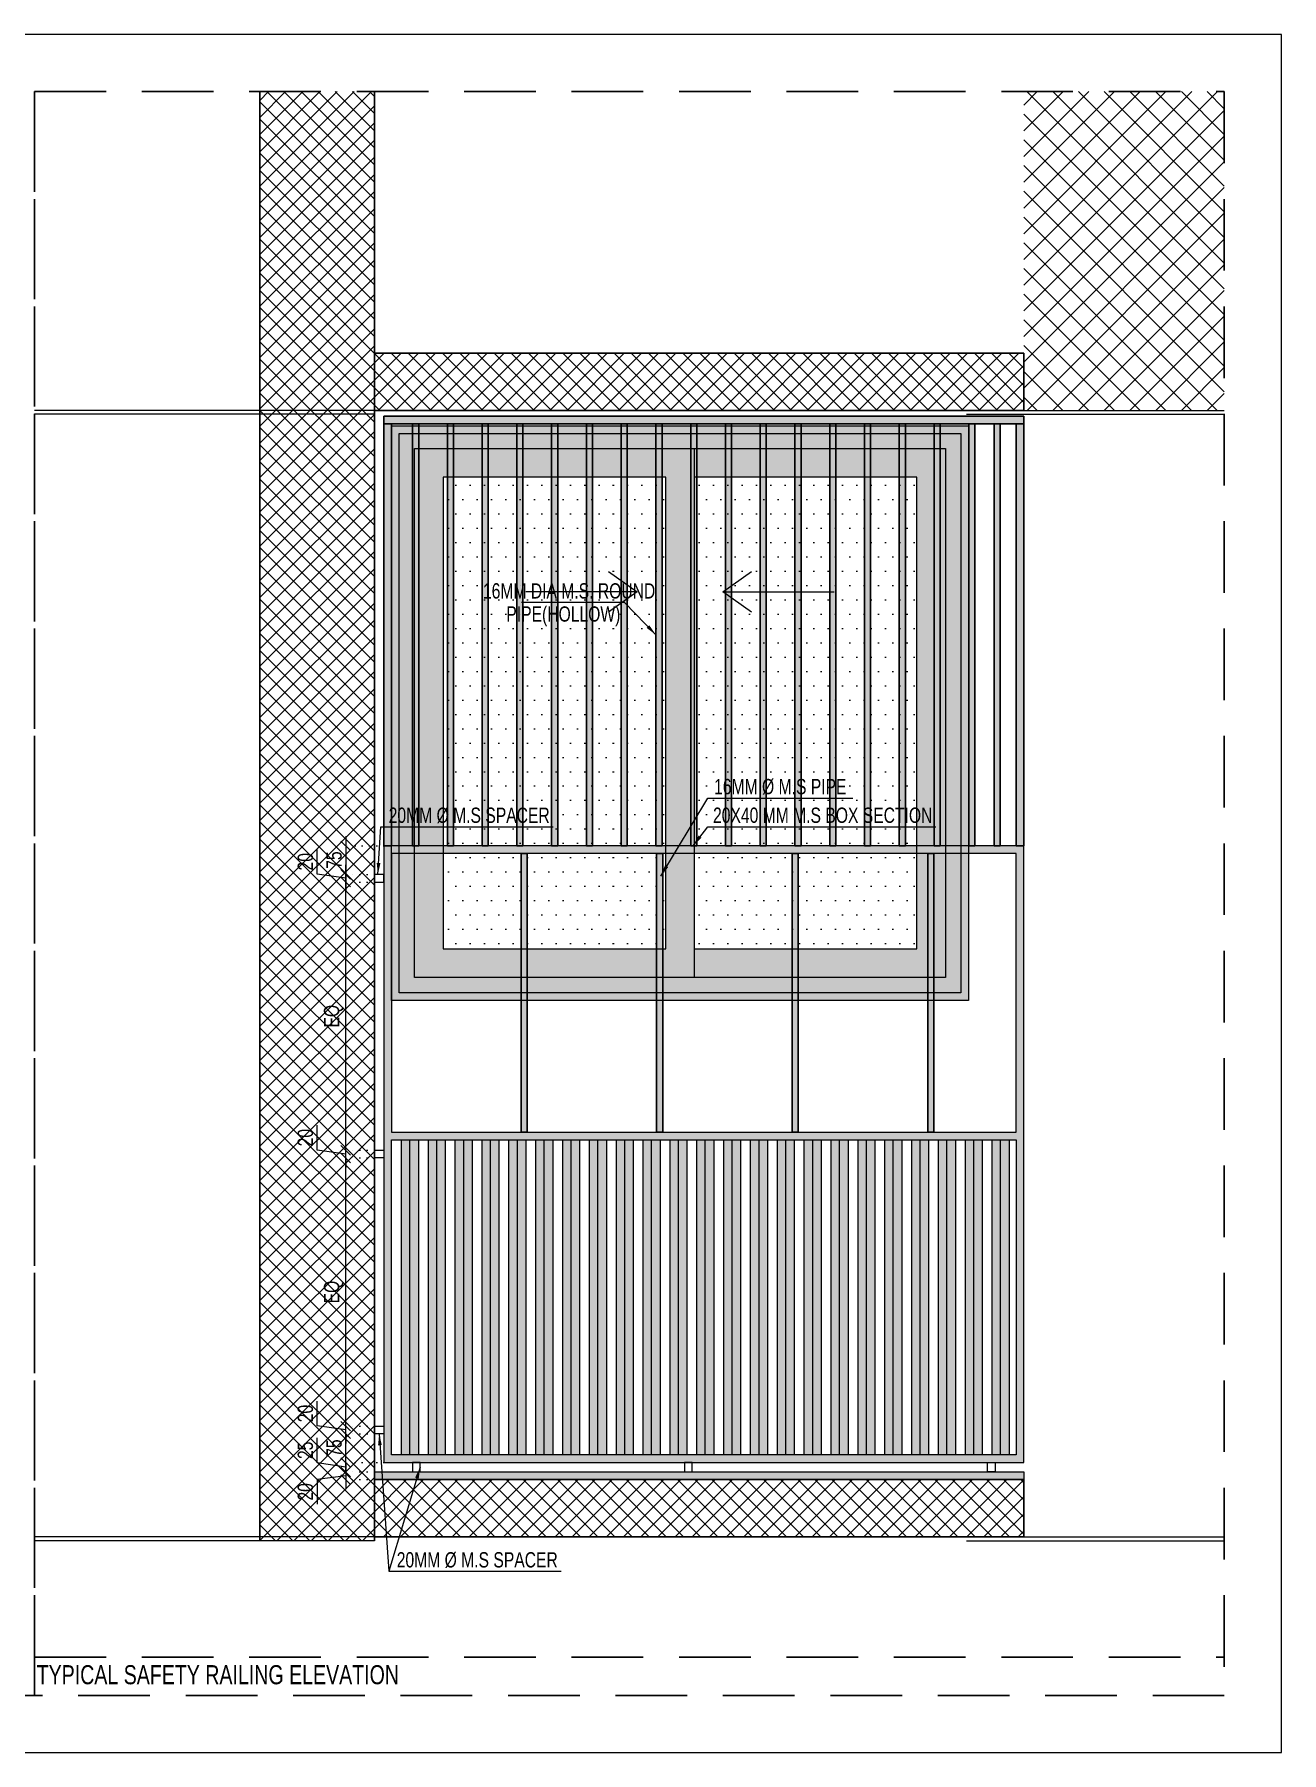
# Model space of a CAD drawing. Header units: inches. Extents: x 785882 to 928568, y 496782 to 576896.
# Drawn here: x 922477 to 925742, y 518076 to 522576 of the extents above; entities that cross this region are included whole.
import ezdxf
from ezdxf.enums import TextEntityAlignment as Align

# ---------------------------------------------------------------- set-up
doc = ezdxf.new("R2010")
doc.units = ezdxf.units.IN
doc.header["$LTSCALE"] = 750
doc.header["$MEASUREMENT"] = 0
doc.linetypes.add('DOT', pattern=[0.25, 0, -0.25])
doc.linetypes.add('HIDDEN', pattern=[0.375, 0.25, -0.125])
for name, color, linetype, lineweight in [('DIMENSION WORKING-MSA', 222, 'Continuous', 13), ('ELE HATCH-1-MSA', 49, 'Continuous', 18), ('ELE HATCH-2-MSA', 47, 'Continuous', 15), ('ELE-01-MSA', 7, 'Continuous', 30), ('ELE-03-MSA', 145, 'Continuous', 18), ('ELEVATION HATCH', 7, 'Continuous', 5), ('g-dim', 6, 'Continuous', 9), ('g-ele-03', 147, 'Continuous', 5), ('GROOVE', 251, 'Continuous', 9), ('STONE-MSA', 7, 'Continuous', 9), ('TEXT DETAIL-MSA', 212, 'Continuous', 13), ('WALL HATCH-MSA', 251, 'Continuous', 9)]:
    doc.layers.add(name, color=color, linetype=linetype, lineweight=lineweight)
doc.layers.add('ele-sol43', color=43, linetype='Continuous')
doc.styles.add('Arial-Reg', font='swisscl.ttf', dxfattribs={"height": 155})
doc.styles.add('DETAIL TEXT', font='swisscl.ttf', dxfattribs={"height": 40})
doc.dimstyles.new('DETAIL DIM', dxfattribs={"dimtxt": 40, "dimasz": 25, "dimexe": 0, "dimexo": 0, "dimgap": 10, "dimtad": 1, "dimdec": 0, "dimzin": 0, "dimdsep": 46, "dimtxsty": 'DETAIL TEXT', "dimblk": 'OBLIQUE', "dimcen": 0.09, "dimdle": 25, "dimclrd": 256, "dimclre": 251, "dimclrt": 256, "dimadec": 0, "dimazin": 0, "dimtfac": 1, "dimtdec": 0, "dimtofl": 0, "dimtmove": 1, "dimatfit": 0, "dimfxl": 1, "dimtolj": 1, "dimtzin": 0, "dimlwd": -1, "dimlwe": -1, "dimarcsym": 0})
pattern_1 = [(45, (922166.874, 515665.82), (-22.45064, 22.45064), []), (135, (922166.874, 515665.82), (-22.45064, -22.45064), [])]
pattern_2 = [(0, (-1154595.128, -702005.155), (18.75, 37.5), [0, -37.5])]

# ---------------------------------------------------------------- blocks, each defined once
blk = doc.blocks.new('_Oblique')
at = {"color": 0, "linetype": 'ByBlock', "lineweight": -2}
blk.add_line((-0.5, -0.5), (0.5, 0.5), dxfattribs=at)
blk = doc.blocks.new('z2')
at = {"layer": 'ele-sol43'}
h = blk.add_hatch(color=253, dxfattribs=at)
h.dxf.hatch_style = 1
h.paths.add_polyline_path([(0, 0), (22, 0), (22, 825), (0, 825)])
h = blk.add_hatch(color=251, dxfattribs=at)
h.dxf.hatch_style = 1
h.paths.add_polyline_path([(22, 0), (45, 0), (45, 825), (22, 825)])
at = {"layer": 'g-ele-03'}
for p, q in [((0, 825), (0, 0)), ((22, 825), (22, 0)), ((45, 825), (45, 0))]:
    blk.add_line(p, q, dxfattribs=at)
blk = doc.blocks.new('RAILING-01')
at = {"layer": 'WALL HATCH-MSA'}
h = blk.add_hatch(color=47, dxfattribs=at)
h.dxf.hatch_style = 1
h.paths.add_polyline_path([(125, 25), (1800, 25), (1800, 1640), (125, 1640)])
h.paths.add_polyline_path([(1780, 1620), (145, 1620), (145, 890), (1780, 890)], flags=16)
h.paths.add_polyline_path([(145, 870), (1780, 870), (1780, 45), (145, 45)], flags=16)
at = {"layer": 'WALL HATCH-MSA', "linetype": 'ByBlock'}
h = blk.add_hatch(color=252, dxfattribs=at)
h.dxf.hatch_style = 1
h.paths.add_polyline_path([(483.9, 890), (499.9, 890), (499.9, 1620), (483.9, 1620)])
h = blk.add_hatch(color=252, dxfattribs=at)
h.dxf.hatch_style = 1
h.paths.add_polyline_path([(838.7, 890), (854.7, 890), (854.7, 1620), (838.7, 1620)])
h = blk.add_hatch(color=252, dxfattribs=at)
h.dxf.hatch_style = 1
h.paths.add_polyline_path([(1193.5, 890), (1209.5, 890), (1209.5, 1620), (1193.5, 1620)])
h = blk.add_hatch(color=252, dxfattribs=at)
h.dxf.hatch_style = 1
h.paths.add_polyline_path([(1548.4, 890), (1564.4, 890), (1564.4, 1620), (1548.4, 1620)])
at = {"color": 250}
for points in [[(483.9, 890), (499.9, 890), (499.9, 1620), (483.9, 1620)], [(838.7, 890), (854.7, 890), (854.7, 1620), (838.7, 1620)], [(1193.5, 890), (1209.5, 890), (1209.5, 1620), (1193.5, 1620)], [(1548.4, 890), (1564.4, 890), (1564.4, 1620), (1548.4, 1620)]]:
    blk.add_lwpolyline(points, close=True, dxfattribs=at)
at = {"layer": 'ELE-01-MSA', "lineweight": 18}
for points in [[(125, 25), (1800, 25), (1800, 1640), (125, 1640)], [(1780, 1620), (145, 1620), (145, 890), (1780, 890)], [(125, 1565), (100, 1565), (100, 1545), (125, 1545)], [(145, 870), (1780, 870), (1780, 45), (145, 45)], [(125, 822.5), (100, 822.5), (100, 842.5), (125, 842.5)], [(125, 100), (100, 100), (100, 120), (125, 120)], [(200, 25), (200, 0), (220, 0), (220, 25)], [(911.7, 25), (911.7, 0), (931.7, 0), (931.7, 25)], [(1725, 25), (1725, 0), (1705, 0), (1705, 25)]]:
    blk.add_lwpolyline(points, close=True, dxfattribs=at)
at = {"layer": 'g-dim'}
for p in [(170.3, 45), (240.6, 45), (310.9, 45), (381.1, 45), (451.4, 45), (521.7, 45), (592, 45), (662.3, 45), (732.6, 45), (802.8, 45), (873.1, 45), (943.4, 45), (1013.7, 45), (1084, 45), (1154.3, 45), (1224.5, 45), (1294.8, 45), (1365.1, 45), (1435.4, 45), (1505.7, 45), (1576, 45), (1646.2, 45), (1716.5, 45)]:
    blk.add_blockref('z2', p, dxfattribs=at)
blk = doc.blocks.new('*D2869')
at = {"layer": 'Defpoints', "color": 0, "ltscale": 0.1, "transparency": 16777216}
for p in [(923291.9, 518910.8), (923366.9, 518910.8), (923391.9, 518835.8)]:
    blk.add_point(p, dxfattribs=at)
at = {"layer": 'DIMENSION WORKING-MSA', "ltscale": 0.1, "transparency": 16777216}
blk.add_line((923291.9, 518810.8), (923291.9, 518935.8), dxfattribs=at)
at = {"layer": 'DIMENSION WORKING-MSA', "color": 251, "linetype": 'DOT', "ltscale": 0.1, "transparency": 16777216}
for p, q in [((923366.9, 518910.8), (923291.9, 518910.8)), ((923391.9, 518835.8), (923291.9, 518835.8))]:
    blk.add_line(p, q, dxfattribs=at)
at = {"layer": 'DIMENSION WORKING-MSA', "ltscale": 0.1, "transparency": 16777216, "xscale": 25, "yscale": 25, "zscale": 25}
for p, rotation in [((923291.9, 518910.8), 90), ((923291.9, 518835.8), 270)]:
    blk.add_blockref('_Oblique', p, dxfattribs=dict(at, rotation=rotation))
at = {"layer": 'DIMENSION WORKING-MSA', "ltscale": 0.1, "transparency": 16777216, "insert": (923261.5, 518873.3), "char_height": 40, "attachment_point": 5, "rotation": 90, "style": 'DETAIL TEXT'}
blk.add_mtext('\\A1;75', dxfattribs=at)
blk = doc.blocks.new('*D2870')
at = {"layer": 'Defpoints', "color": 0, "ltscale": 0.1, "transparency": 16777216}
for p in [(923291.9, 518930.8), (923366.9, 518930.8), (923366.9, 518910.8)]:
    blk.add_point(p, dxfattribs=at)
at = {"layer": 'DIMENSION WORKING-MSA', "ltscale": 0.1, "transparency": 16777216}
for p, q in [((923216.9, 518931.5), (923216.9, 518996.3)), ((923291.9, 518930.8), (923291.9, 518955.8)), ((923291.9, 518920.8), (923216.9, 518931.5)), ((923291.9, 518910.8), (923291.9, 518930.8)), ((923291.9, 518910.8), (923291.9, 518885.8))]:
    blk.add_line(p, q, dxfattribs=at)
at = {"layer": 'DIMENSION WORKING-MSA', "color": 251, "linetype": 'DOT', "ltscale": 0.1, "transparency": 16777216}
for p, q in [((923366.9, 518930.8), (923291.9, 518930.8)), ((923366.9, 518910.8), (923291.9, 518910.8))]:
    blk.add_line(p, q, dxfattribs=at)
at = {"layer": 'DIMENSION WORKING-MSA', "ltscale": 0.1, "transparency": 16777216, "xscale": 25, "yscale": 25, "zscale": 25}
for p, rotation in [((923291.9, 518930.8), 270), ((923291.9, 518910.8), 90)]:
    blk.add_blockref('_Oblique', p, dxfattribs=dict(at, rotation=rotation))
at = {"layer": 'DIMENSION WORKING-MSA', "ltscale": 0.1, "transparency": 16777216, "insert": (923186.4, 518963.9), "char_height": 40, "attachment_point": 5, "rotation": 90, "style": 'DETAIL TEXT'}
blk.add_mtext('\\A1;20', dxfattribs=at)
blk = doc.blocks.new('*D2871')
at = {"layer": 'Defpoints', "color": 0, "ltscale": 0.1, "transparency": 16777216}
for p in [(923391.9, 520450.8), (923291.9, 520375.8), (923366.9, 520375.8)]:
    blk.add_point(p, dxfattribs=at)
at = {"layer": 'DIMENSION WORKING-MSA', "ltscale": 0.1, "transparency": 16777216}
blk.add_line((923291.9, 520475.8), (923291.9, 520350.8), dxfattribs=at)
at = {"layer": 'DIMENSION WORKING-MSA', "color": 251, "linetype": 'DOT', "ltscale": 0.1, "transparency": 16777216}
for p, q in [((923391.9, 520450.8), (923291.9, 520450.8)), ((923366.9, 520375.8), (923291.9, 520375.8))]:
    blk.add_line(p, q, dxfattribs=at)
at = {"layer": 'DIMENSION WORKING-MSA', "ltscale": 0.1, "transparency": 16777216, "xscale": 25, "yscale": 25, "zscale": 25}
for p, rotation in [((923291.9, 520450.8), 90), ((923291.9, 520375.8), 270)]:
    blk.add_blockref('_Oblique', p, dxfattribs=dict(at, rotation=rotation))
at = {"layer": 'DIMENSION WORKING-MSA', "ltscale": 0.1, "transparency": 16777216, "insert": (923261.5, 520413.3), "char_height": 40, "attachment_point": 5, "rotation": 90, "style": 'DETAIL TEXT'}
blk.add_mtext('\\A1;75', dxfattribs=at)
blk = doc.blocks.new('*D2872')
at = {"layer": 'Defpoints', "color": 0, "ltscale": 0.1, "transparency": 16777216}
for p in [(923291.9, 518810.8), (923366.9, 518810.8), (923391.9, 518835.8)]:
    blk.add_point(p, dxfattribs=at)
at = {"layer": 'DIMENSION WORKING-MSA', "ltscale": 0.1, "transparency": 16777216}
for p, q in [((923216.9, 518835.2), (923216.9, 518899.9)), ((923291.9, 518835.8), (923291.9, 518860.8)), ((923291.9, 518823.3), (923216.9, 518835.2)), ((923291.9, 518835.8), (923291.9, 518810.8)), ((923291.9, 518810.8), (923291.9, 518785.8))]:
    blk.add_line(p, q, dxfattribs=at)
at = {"layer": 'DIMENSION WORKING-MSA', "color": 251, "linetype": 'DOT', "ltscale": 0.1, "transparency": 16777216}
for p, q in [((923391.9, 518835.8), (923291.9, 518835.8)), ((923366.9, 518810.8), (923291.9, 518810.8))]:
    blk.add_line(p, q, dxfattribs=at)
at = {"layer": 'DIMENSION WORKING-MSA', "ltscale": 0.1, "transparency": 16777216, "xscale": 25, "yscale": 25, "zscale": 25}
for p, rotation in [((923291.9, 518835.8), 270), ((923291.9, 518810.8), 90)]:
    blk.add_blockref('_Oblique', p, dxfattribs=dict(at, rotation=rotation))
at = {"layer": 'DIMENSION WORKING-MSA', "ltscale": 0.1, "transparency": 16777216, "insert": (923186.4, 518867.5), "char_height": 40, "attachment_point": 5, "rotation": 90, "style": 'DETAIL TEXT'}
blk.add_mtext('\\A1;25', dxfattribs=at)
blk = doc.blocks.new('*D2873')
at = {"layer": 'Defpoints', "color": 0, "ltscale": 0.1, "transparency": 16777216}
for p in [(923366.9, 518810.8), (923291.9, 518790.8), (923366.9, 518790.8)]:
    blk.add_point(p, dxfattribs=at)
at = {"layer": 'DIMENSION WORKING-MSA', "ltscale": 0.1, "transparency": 16777216}
for p, q in [((923291.9, 518810.8), (923291.9, 518835.8)), ((923291.9, 518810.8), (923291.9, 518790.8)), ((923291.9, 518800.8), (923216.9, 518791.2)), ((923216.9, 518791.2), (923216.9, 518726.4)), ((923291.9, 518790.8), (923291.9, 518765.8))]:
    blk.add_line(p, q, dxfattribs=at)
at = {"layer": 'DIMENSION WORKING-MSA', "color": 251, "linetype": 'DOT', "ltscale": 0.1, "transparency": 16777216}
for p, q in [((923366.9, 518810.8), (923291.9, 518810.8)), ((923366.9, 518790.8), (923291.9, 518790.8))]:
    blk.add_line(p, q, dxfattribs=at)
at = {"layer": 'DIMENSION WORKING-MSA', "ltscale": 0.1, "transparency": 16777216, "xscale": 25, "yscale": 25, "zscale": 25}
for p, rotation in [((923291.9, 518810.8), 270), ((923291.9, 518790.8), 90)]:
    blk.add_blockref('_Oblique', p, dxfattribs=dict(at, rotation=rotation))
at = {"layer": 'DIMENSION WORKING-MSA', "ltscale": 0.1, "transparency": 16777216, "insert": (923186.4, 518758.8), "char_height": 40, "attachment_point": 5, "rotation": 90, "style": 'DETAIL TEXT'}
blk.add_mtext('\\A1;20', dxfattribs=at)
blk = doc.blocks.new('*D2874')
at = {"layer": 'Defpoints', "color": 0, "ltscale": 0.1, "transparency": 16777216}
for p in [(923291.9, 519653.3), (923366.9, 519653.3), (923366.9, 519633.3)]:
    blk.add_point(p, dxfattribs=at)
at = {"layer": 'DIMENSION WORKING-MSA', "ltscale": 0.1, "transparency": 16777216}
for p, q in [((923216.9, 519654), (923216.9, 519718.8)), ((923291.9, 519653.3), (923291.9, 519678.3)), ((923291.9, 519643.3), (923216.9, 519654)), ((923291.9, 519633.3), (923291.9, 519653.3)), ((923291.9, 519633.3), (923291.9, 519608.3))]:
    blk.add_line(p, q, dxfattribs=at)
at = {"layer": 'DIMENSION WORKING-MSA', "color": 251, "linetype": 'DOT', "ltscale": 0.1, "transparency": 16777216}
for p, q in [((923366.9, 519653.3), (923291.9, 519653.3)), ((923366.9, 519633.3), (923291.9, 519633.3))]:
    blk.add_line(p, q, dxfattribs=at)
at = {"layer": 'DIMENSION WORKING-MSA', "ltscale": 0.1, "transparency": 16777216, "xscale": 25, "yscale": 25, "zscale": 25}
for p, rotation in [((923291.9, 519653.3), 270), ((923291.9, 519633.3), 90)]:
    blk.add_blockref('_Oblique', p, dxfattribs=dict(at, rotation=rotation))
at = {"layer": 'DIMENSION WORKING-MSA', "ltscale": 0.1, "transparency": 16777216, "insert": (923186.4, 519686.4), "char_height": 40, "attachment_point": 5, "rotation": 90, "style": 'DETAIL TEXT'}
blk.add_mtext('\\A1;20', dxfattribs=at)
blk = doc.blocks.new('*D2875')
at = {"layer": 'Defpoints', "color": 0, "ltscale": 0.1, "transparency": 16777216}
for p in [(923291.9, 519633.3), (923366.9, 519633.3), (923366.9, 518930.8)]:
    blk.add_point(p, dxfattribs=at)
at = {"layer": 'DIMENSION WORKING-MSA', "ltscale": 0.1, "transparency": 16777216}
blk.add_line((923291.9, 518905.8), (923291.9, 519658.3), dxfattribs=at)
at = {"layer": 'DIMENSION WORKING-MSA', "color": 251, "linetype": 'DOT', "ltscale": 0.1, "transparency": 16777216}
for p, q in [((923366.9, 519633.3), (923291.9, 519633.3)), ((923366.9, 518930.8), (923291.9, 518930.8))]:
    blk.add_line(p, q, dxfattribs=at)
at = {"layer": 'DIMENSION WORKING-MSA', "ltscale": 0.1, "transparency": 16777216, "xscale": 25, "yscale": 25, "zscale": 25}
for p, rotation in [((923291.9, 519633.3), 90), ((923291.9, 518930.8), 270)]:
    blk.add_blockref('_Oblique', p, dxfattribs=dict(at, rotation=rotation))
at = {"layer": 'DIMENSION WORKING-MSA', "ltscale": 0.1, "transparency": 16777216, "insert": (923260.3, 519282.1), "char_height": 40, "attachment_point": 5, "rotation": 90, "style": 'DETAIL TEXT'}
blk.add_mtext('\\A1;EQ', dxfattribs=at)
blk = doc.blocks.new('*D2876')
at = {"layer": 'Defpoints', "color": 0, "ltscale": 0.1, "transparency": 16777216}
for p in [(923291.9, 520355.8), (923366.9, 520355.8), (923366.9, 519653.3)]:
    blk.add_point(p, dxfattribs=at)
at = {"layer": 'DIMENSION WORKING-MSA', "ltscale": 0.1, "transparency": 16777216}
blk.add_line((923291.9, 519628.3), (923291.9, 520380.8), dxfattribs=at)
at = {"layer": 'DIMENSION WORKING-MSA', "color": 251, "linetype": 'DOT', "ltscale": 0.1, "transparency": 16777216}
for p, q in [((923366.9, 520355.8), (923291.9, 520355.8)), ((923366.9, 519653.3), (923291.9, 519653.3))]:
    blk.add_line(p, q, dxfattribs=at)
at = {"layer": 'DIMENSION WORKING-MSA', "ltscale": 0.1, "transparency": 16777216, "xscale": 25, "yscale": 25, "zscale": 25}
for p, rotation in [((923291.9, 520355.8), 90), ((923291.9, 519653.3), 270)]:
    blk.add_blockref('_Oblique', p, dxfattribs=dict(at, rotation=rotation))
at = {"layer": 'DIMENSION WORKING-MSA', "ltscale": 0.1, "transparency": 16777216, "insert": (923260.3, 520004.6), "char_height": 40, "attachment_point": 5, "rotation": 90, "style": 'DETAIL TEXT'}
blk.add_mtext('\\A1;EQ', dxfattribs=at)
blk = doc.blocks.new('*D2877')
at = {"layer": 'Defpoints', "color": 0, "ltscale": 0.1, "transparency": 16777216}
for p in [(923291.9, 520375.8), (923366.9, 520375.8), (923366.9, 520355.8)]:
    blk.add_point(p, dxfattribs=at)
at = {"layer": 'DIMENSION WORKING-MSA', "ltscale": 0.1, "transparency": 16777216}
for p, q in [((923216.9, 520376.5), (923216.9, 520441.3)), ((923291.9, 520375.8), (923291.9, 520400.8)), ((923291.9, 520365.8), (923216.9, 520376.5)), ((923291.9, 520355.8), (923291.9, 520375.8)), ((923291.9, 520355.8), (923291.9, 520330.8))]:
    blk.add_line(p, q, dxfattribs=at)
at = {"layer": 'DIMENSION WORKING-MSA', "color": 251, "linetype": 'DOT', "ltscale": 0.1, "transparency": 16777216}
for p, q in [((923366.9, 520375.8), (923291.9, 520375.8)), ((923366.9, 520355.8), (923291.9, 520355.8))]:
    blk.add_line(p, q, dxfattribs=at)
at = {"layer": 'DIMENSION WORKING-MSA', "ltscale": 0.1, "transparency": 16777216, "xscale": 25, "yscale": 25, "zscale": 25}
for p, rotation in [((923291.9, 520375.8), 270), ((923291.9, 520355.8), 90)]:
    blk.add_blockref('_Oblique', p, dxfattribs=dict(at, rotation=rotation))
at = {"layer": 'DIMENSION WORKING-MSA', "ltscale": 0.1, "transparency": 16777216, "insert": (923186.4, 520408.9), "char_height": 40, "attachment_point": 5, "rotation": 90, "style": 'DETAIL TEXT'}
blk.add_mtext('\\A1;20', dxfattribs=at)
blk = doc.blocks.new('W1-ELE')
at = {"layer": 'ELE HATCH-1-MSA'}
h = blk.add_hatch(color=49, dxfattribs=at)
h.dxf.hatch_style = 1
h.paths.add_polyline_path([(-1510, 1505), (0, 1505), (0, 0), (-1510, 0)])
h.paths.add_polyline_path([(-1490, 1485), (-20, 1485), (-20, 20), (-1490, 20)], flags=16)
at = {"layer": 'ELEVATION HATCH', "true_color": 0x6699cc}
h = blk.add_hatch(dxfattribs=at)
h.set_pattern_fill('DOTS', color=153, scale=600)
h.set_pattern_definition(pattern_2)
h.paths.add_polyline_path([(-1375, 135), (-792.5, 135), (-792.5, 1370), (-1375, 1370)])
h = blk.add_hatch(dxfattribs=at)
h.set_pattern_fill('DOTS', color=153, scale=600)
h.set_pattern_definition(pattern_2)
h.paths.add_polyline_path([(-717.5, 135), (-135, 135), (-135, 1370), (-717.5, 1370)])
at = {"layer": 'STONE-MSA'}
h = blk.add_hatch(color=9, dxfattribs=at)
h.dxf.hatch_style = 1
h.paths.add_polyline_path([(-1490, 1485), (-20, 1485), (-20, 20), (-1490, 20)])
h.paths.add_polyline_path([(-1450, 1445), (-60, 1445), (-60, 60), (-1450, 60)], flags=16)
h = blk.add_hatch(color=9, dxfattribs=at)
h.dxf.hatch_style = 1
h.paths.add_polyline_path([(-1450, 1445), (-60, 1445), (-60, 60), (-1450, 60)])
h.paths.add_polyline_path([(-1375, 135), (-792.5, 135), (-792.5, 1370), (-1375, 1370)], flags=16)
h.paths.add_polyline_path([(-717.5, 135), (-135, 135), (-135, 1370), (-717.5, 1370)], flags=16)
at = {"layer": 'ELE-03-MSA', "lineweight": 5}
blk.add_line((-717.5, 1445), (-717.5, 60), dxfattribs=at)
for points in [[(-1510, 1505), (0, 1505), (0, 0), (-1510, 0)], [(-1490, 1485), (-20, 1485), (-20, 20), (-1490, 20)], [(-1450, 1445), (-60, 1445), (-60, 60), (-1450, 60)], [(-1375, 135), (-792.5, 135), (-792.5, 1370), (-1375, 1370)], [(-717.5, 135), (-135, 135), (-135, 1370), (-717.5, 1370)]]:
    blk.add_lwpolyline(points, close=True, dxfattribs=at)
for points in [[(-867.5, 1070), (-1158.8, 1070)], [(-642.5, 1070), (-351.3, 1070)]]:
    blk.add_leader(points, dimstyle='DETAIL DIM', override={"dimasz": 75, "dimgap": 10, "dimtad": 0, "dimldrblk": 'Open90'}, dxfattribs=at)

msp = doc.modelspace()

# ---------------------------------------------------------------- hatches: boundary and pattern name
at = {"layer": 'ELE HATCH-1-MSA'}
h = msp.add_hatch(dxfattribs=at)
h.set_pattern_fill('ANSI37', color=256, scale=10)
h.set_pattern_definition(pattern_1)
h.paths.add_polyline_path([(923366.9, 518630.8), (923366.9, 522425.8), (923066.9, 522425.8), (923066.9, 518630.8)])
h.paths.add_polyline_path([(923366.9, 518630.8), (923366.9, 522425.8)], flags=17)
h = msp.add_hatch(dxfattribs=at)
h.set_pattern_fill('ANSI37', color=256, scale=10)
h.set_pattern_definition(pattern_1)
h.paths.add_polyline_path([(923366.9, 521590.8), (925066.9, 521590.8), (925066.9, 521740.8), (923366.9, 521740.8)])
h = msp.add_hatch(dxfattribs=at)
h.set_pattern_fill('ANSI37', color=256, scale=10)
h.set_pattern_definition(pattern_1)
h.paths.add_polyline_path([(923366.9, 518640.8), (925066.9, 518640.8), (925066.9, 518790.8), (923366.9, 518790.8)])
at = {"layer": 'ELE HATCH-2-MSA'}
h = msp.add_hatch(dxfattribs=at)
h.set_pattern_fill('ANSI37', color=256, scale=15)
h.set_pattern_definition([(45, (-149309.126, -150770.18), (-33.6759605, 33.6759605), []), (135, (-149309.126, -150770.18), (-33.6759605, -33.6759605), [])])
h.paths.add_polyline_path([(925591.8, 521590.8), (925591.8, 522425.8), (925066.9, 522425.8), (925066.9, 521740.8), (925066.9, 521590.8)])
at = {"layer": 'ELE-03-MSA', "transparency": 33554687}
h = msp.add_hatch(color=49, dxfattribs=at)
h.dxf.hatch_style = 1
h.paths.add_polyline_path([(923391.9, 521575.8), (925066.9, 521575.8), (925066.9, 521555.8), (923391.9, 521555.8)])
h = msp.add_hatch(color=49, dxfattribs=at)
h.dxf.hatch_style = 1
h.paths.add_polyline_path([(923391.9, 520450.8), (923391.9, 521555.8), (923411.9, 521555.8), (923411.9, 520450.8)])
h.paths.add_polyline_path([(925046.9, 520450.8), (925046.9, 521555.8), (925066.9, 521555.8), (925066.9, 520450.8)])
at = {"layer": 'STONE-MSA'}
h = msp.add_hatch(color=49, dxfattribs=at)
h.dxf.hatch_style = 1
h.paths.add_polyline_path([(925066.9, 518790.8), (923366.9, 518790.8), (923366.9, 518810.8), (925066.9, 518810.8)])
at = {"layer": 'WALL HATCH-MSA', "linetype": 'ByBlock'}
h = msp.add_hatch(color=252, dxfattribs=at)
h.dxf.hatch_style = 1
h.paths.add_polyline_path([(923482.9, 520450.8), (923466.9, 520450.8), (923466.9, 521555.8), (923482.9, 521555.8)])
h = msp.add_hatch(color=252, dxfattribs=at)
h.dxf.hatch_style = 1
h.paths.add_polyline_path([(923573.9, 520450.8), (923557.9, 520450.8), (923557.9, 521555.8), (923573.9, 521555.8)])
h = msp.add_hatch(color=252, dxfattribs=at)
h.dxf.hatch_style = 1
h.paths.add_polyline_path([(923664.9, 520450.8), (923648.9, 520450.8), (923648.9, 521555.8), (923664.9, 521555.8)])
h = msp.add_hatch(color=252, dxfattribs=at)
h.dxf.hatch_style = 1
h.paths.add_polyline_path([(923755.9, 520450.8), (923739.9, 520450.8), (923739.9, 521555.8), (923755.9, 521555.8)])
h = msp.add_hatch(color=252, dxfattribs=at)
h.dxf.hatch_style = 1
h.paths.add_polyline_path([(923846.9, 520450.8), (923830.9, 520450.8), (923830.9, 521555.8), (923846.9, 521555.8)])
h = msp.add_hatch(color=252, dxfattribs=at)
h.dxf.hatch_style = 1
h.paths.add_polyline_path([(923937.9, 520450.8), (923921.9, 520450.8), (923921.9, 521555.8), (923937.9, 521555.8)])
h = msp.add_hatch(color=252, dxfattribs=at)
h.dxf.hatch_style = 1
h.paths.add_polyline_path([(924028.9, 520450.8), (924012.9, 520450.8), (924012.9, 521555.8), (924028.9, 521555.8)])
h = msp.add_hatch(color=252, dxfattribs=at)
h.dxf.hatch_style = 1
h.paths.add_polyline_path([(924119.9, 520450.8), (924103.9, 520450.8), (924103.9, 521555.8), (924119.9, 521555.8)])
h = msp.add_hatch(color=252, dxfattribs=at)
h.dxf.hatch_style = 1
h.paths.add_polyline_path([(924210.9, 520450.8), (924194.9, 520450.8), (924194.9, 521555.8), (924210.9, 521555.8)])
h = msp.add_hatch(color=252, dxfattribs=at)
h.dxf.hatch_style = 1
h.paths.add_polyline_path([(924301.9, 520450.8), (924285.9, 520450.8), (924285.9, 521555.8), (924301.9, 521555.8)])
h = msp.add_hatch(color=252, dxfattribs=at)
h.dxf.hatch_style = 1
h.paths.add_polyline_path([(924392.9, 520450.8), (924376.9, 520450.8), (924376.9, 521555.8), (924392.9, 521555.8)])
h = msp.add_hatch(color=252, dxfattribs=at)
h.dxf.hatch_style = 1
h.paths.add_polyline_path([(924483.9, 520450.8), (924467.9, 520450.8), (924467.9, 521555.8), (924483.9, 521555.8)])
h = msp.add_hatch(color=252, dxfattribs=at)
h.dxf.hatch_style = 1
h.paths.add_polyline_path([(924574.9, 520450.8), (924558.9, 520450.8), (924558.9, 521555.8), (924574.9, 521555.8)])
h = msp.add_hatch(color=252, dxfattribs=at)
h.dxf.hatch_style = 1
h.paths.add_polyline_path([(924665.9, 520450.8), (924649.9, 520450.8), (924649.9, 521555.8), (924665.9, 521555.8)])
h = msp.add_hatch(color=252, dxfattribs=at)
h.dxf.hatch_style = 1
h.paths.add_polyline_path([(924756.9, 520450.8), (924740.9, 520450.8), (924740.9, 521555.8), (924756.9, 521555.8)])
h = msp.add_hatch(color=252, dxfattribs=at)
h.dxf.hatch_style = 1
h.paths.add_polyline_path([(924847.9, 520450.8), (924831.9, 520450.8), (924831.9, 521555.8), (924847.9, 521555.8)])
h = msp.add_hatch(color=252, dxfattribs=at)
h.dxf.hatch_style = 1
h.paths.add_polyline_path([(924938.9, 520450.8), (924922.9, 520450.8), (924922.9, 521555.8), (924938.9, 521555.8)])
h = msp.add_hatch(color=252, dxfattribs=at)
h.dxf.hatch_style = 1
h.paths.add_polyline_path([(925004.9, 520450.8), (924988.9, 520450.8), (924988.9, 521555.8), (925004.9, 521555.8)])

# ---------------------------------------------------------------- linework, layer by layer
at = {"linetype": 'HIDDEN'}
for p, q in [((920276.9, 518325.8), (922476.9, 518325.8)), ((922476.9, 518325.8), (925591.8, 518325.8))]:
    msp.add_line(p, q, dxfattribs=at)
for points in [[(922476.9, 518225.8), (920276.9, 518225.8), (920276.9, 522425.8), (922476.9, 522425.8)], [(925591.8, 518225.8), (922476.9, 518225.8), (922476.9, 522425.8), (925591.8, 522425.8)]]:
    msp.add_lwpolyline(points, close=True, dxfattribs=at)
at = {"color": 250}
for points in [[(923482.9, 520450.8), (923466.9, 520450.8), (923466.9, 521555.8), (923482.9, 521555.8)], [(923573.9, 520450.8), (923557.9, 520450.8), (923557.9, 521555.8), (923573.9, 521555.8)], [(923664.9, 520450.8), (923648.9, 520450.8), (923648.9, 521555.8), (923664.9, 521555.8)], [(923755.9, 520450.8), (923739.9, 520450.8), (923739.9, 521555.8), (923755.9, 521555.8)], [(923846.9, 520450.8), (923830.9, 520450.8), (923830.9, 521555.8), (923846.9, 521555.8)], [(923937.9, 520450.8), (923921.9, 520450.8), (923921.9, 521555.8), (923937.9, 521555.8)], [(924028.9, 520450.8), (924012.9, 520450.8), (924012.9, 521555.8), (924028.9, 521555.8)], [(924119.9, 520450.8), (924103.9, 520450.8), (924103.9, 521555.8), (924119.9, 521555.8)], [(924210.9, 520450.8), (924194.9, 520450.8), (924194.9, 521555.8), (924210.9, 521555.8)], [(924301.9, 520450.8), (924285.9, 520450.8), (924285.9, 521555.8), (924301.9, 521555.8)], [(924392.9, 520450.8), (924376.9, 520450.8), (924376.9, 521555.8), (924392.9, 521555.8)], [(924483.9, 520450.8), (924467.9, 520450.8), (924467.9, 521555.8), (924483.9, 521555.8)], [(924574.9, 520450.8), (924558.9, 520450.8), (924558.9, 521555.8), (924574.9, 521555.8)], [(924665.9, 520450.8), (924649.9, 520450.8), (924649.9, 521555.8), (924665.9, 521555.8)], [(924756.9, 520450.8), (924740.9, 520450.8), (924740.9, 521555.8), (924756.9, 521555.8)], [(924847.9, 520450.8), (924831.9, 520450.8), (924831.9, 521555.8), (924847.9, 521555.8)], [(924938.9, 520450.8), (924922.9, 520450.8), (924922.9, 521555.8), (924938.9, 521555.8)], [(925004.9, 520450.8), (924988.9, 520450.8), (924988.9, 521555.8), (925004.9, 521555.8)]]:
    msp.add_lwpolyline(points, close=True, dxfattribs=at)
at = {"layer": 'ELE-01-MSA'}
for points in [[(923066.9, 518630.8), (923066.9, 522425.8)], [(923366.9, 518630.8), (923366.9, 522425.8)]]:
    msp.add_lwpolyline(points, dxfattribs=at)
for points in [[(923366.9, 521590.8), (925066.9, 521590.8), (925066.9, 521740.8), (923366.9, 521740.8)], [(923391.9, 521575.8), (925066.9, 521575.8), (925066.9, 521555.8), (923391.9, 521555.8)], [(923391.9, 520450.8), (923391.9, 521555.8), (923411.9, 521555.8), (923411.9, 520450.8)], [(925046.9, 520450.8), (925046.9, 521555.8), (925066.9, 521555.8), (925066.9, 520450.8)], [(923366.9, 518640.8), (925066.9, 518640.8), (925066.9, 518790.8), (923366.9, 518790.8)]]:
    msp.add_lwpolyline(points, close=True, dxfattribs=at)
at = {"layer": 'ELE-03-MSA'}
msp.add_lwpolyline([(925741.8, 522575.8), (920126.9, 522575.8), (920126.9, 518075.8), (925741.8, 518075.8)], close=True, dxfattribs=at)
at = {"layer": 'GROOVE'}
for p, q in [((923066.9, 521590.8), (922476.9, 521590.8)), ((923066.9, 521580.8), (922476.9, 521580.8)), ((923366.9, 521590.8), (923066.9, 521590.8)), ((923366.9, 521580.8), (923066.9, 521580.8)), ((924916.9, 521580.8), (925591.8, 521580.8)), ((925066.9, 521590.8), (925591.8, 521590.8)), ((923066.9, 518640.8), (922476.9, 518640.8)), ((923066.9, 518630.8), (922476.9, 518630.8)), ((923366.9, 518640.8), (923066.9, 518640.8)), ((923366.9, 518630.8), (923066.9, 518630.8)), ((924916.9, 518630.8), (925591.8, 518630.8)), ((925066.9, 518640.8), (925591.8, 518640.8))]:
    msp.add_line(p, q, dxfattribs=at)
at = {"layer": 'STONE-MSA'}
msp.add_lwpolyline([(925066.9, 518790.8), (923366.9, 518790.8), (923366.9, 518810.8), (925066.9, 518810.8)], close=True, dxfattribs=at)

# ---------------------------------------------------------------- block references
at = {"color": 1}
for name, p in [('W1-ELE', (924921.9, 520045.8)), ('RAILING-01', (923266.9, 518810.8))]:
    msp.add_blockref(name, p, dxfattribs=at)

# ---------------------------------------------------------------- texts
at = {"layer": 'TEXT DETAIL-MSA', "lineweight": 35, "style": 'Arial-Reg'}
for s, height, p in [('16MM DIA M.S. ROUND ', 40, (923882.3, 521098.3)), ('PIPE(HOLLOW)', 40, (923861.6, 521037.8)), ('16MM %%C M.S PIPE', 40, (924429.5, 520585.8)), ('20MM %%C M.S SPACER', 40, (923615.1, 520510.8)), ('20X40 MM M.S BOX SECTION', 40, (924540.5, 520510.8)), ('20MM %%C M.S SPACER', 40, (923636.2, 518560.8)), ('TYPICAL SAFETY RAILING ELEVATION ', 50, (922964.2, 518254.9))]:
    msp.add_text(s, height=height, dxfattribs=at).set_placement(p, align=Align.CENTER)

# ---------------------------------------------------------------- dimensions: what is measured, and where the dimension line sits
at = {"layer": 'DIMENSION WORKING-MSA', "color": 1, "ltscale": 0.1}
for base, p1, p2, picture, middle in [((923291.9, 520375.8), (923391.9, 520450.8), (923366.9, 520375.8), '*D2871', (923261.5, 520413.3)), ((923291.9, 518910.8), (923391.9, 518835.8), (923366.9, 518910.8), '*D2869', (923261.5, 518873.3))]:
    dim = msp.add_linear_dim(base=base, p1=p1, p2=p2, angle=90, dimstyle='DETAIL DIM', dxfattribs=at)
    dim.commit()
    dim.dimension.update_dxf_attribs({"geometry": picture, "text_midpoint": middle})
for base, p1, p2, picture, middle in [((923291.9, 520375.8), (923366.9, 520355.8), (923366.9, 520375.8), '*D2877', (923216.9, 520386.5)), ((923291.9, 519653.3), (923366.9, 519633.3), (923366.9, 519653.3), '*D2874', (923216.9, 519664)), ((923291.9, 518930.8), (923366.9, 518910.8), (923366.9, 518930.8), '*D2870', (923216.9, 518941.5)), ((923291.9, 518810.8), (923391.9, 518835.8), (923366.9, 518810.8), '*D2872', (923216.9, 518845.2)), ((923291.9, 518790.8), (923366.9, 518810.8), (923366.9, 518790.8), '*D2873', (923216.9, 518781.2))]:
    dim = msp.add_linear_dim(base=base, p1=p1, p2=p2, angle=90, dimstyle='DETAIL DIM', dxfattribs=at)
    dim.commit()
    dim.dimension.update_dxf_attribs({"geometry": picture, "text_midpoint": middle, "dimtype": 160})
for base, p1, p2, picture, middle in [((923291.9, 520355.8), (923366.9, 519653.3), (923366.9, 520355.8), '*D2876', (923260.3, 520004.6)), ((923291.9, 519633.3), (923366.9, 518930.8), (923366.9, 519633.3), '*D2875', (923260.3, 519282.1))]:
    dim = msp.add_linear_dim(base=base, p1=p1, p2=p2, angle=90, text='EQ', dimstyle='DETAIL DIM', dxfattribs=at)
    dim.commit()
    dim.dimension.update_dxf_attribs({"geometry": picture, "text_midpoint": middle})

# ---------------------------------------------------------------- leaders
at = {"layer": 'TEXT DETAIL-MSA', "lineweight": 35}
for points in [[(924103.9, 521003.3), (924021.4, 521088.3), (923751.7, 521088.3)], [(924116.4, 520371.4), (924239.4, 520575.8), (924619.4, 520575.8)], [(923376.1, 520375.8), (923383.4, 520500.8), (923835.1, 520500.8)], [(924201.1, 520450.8), (924239.4, 520500.8), (924836.3, 520500.8)], [(923379.4, 518910.8), (923404.5, 518550.8)], [(923486.9, 518823.3), (923404.5, 518550.8), (923856.2, 518550.8)]]:
    msp.add_leader(points, dimstyle='DETAIL DIM', override={"dimasz": 30, "dimtad": 0}, dxfattribs=at)

doc.saveas('drawing.dxf')
